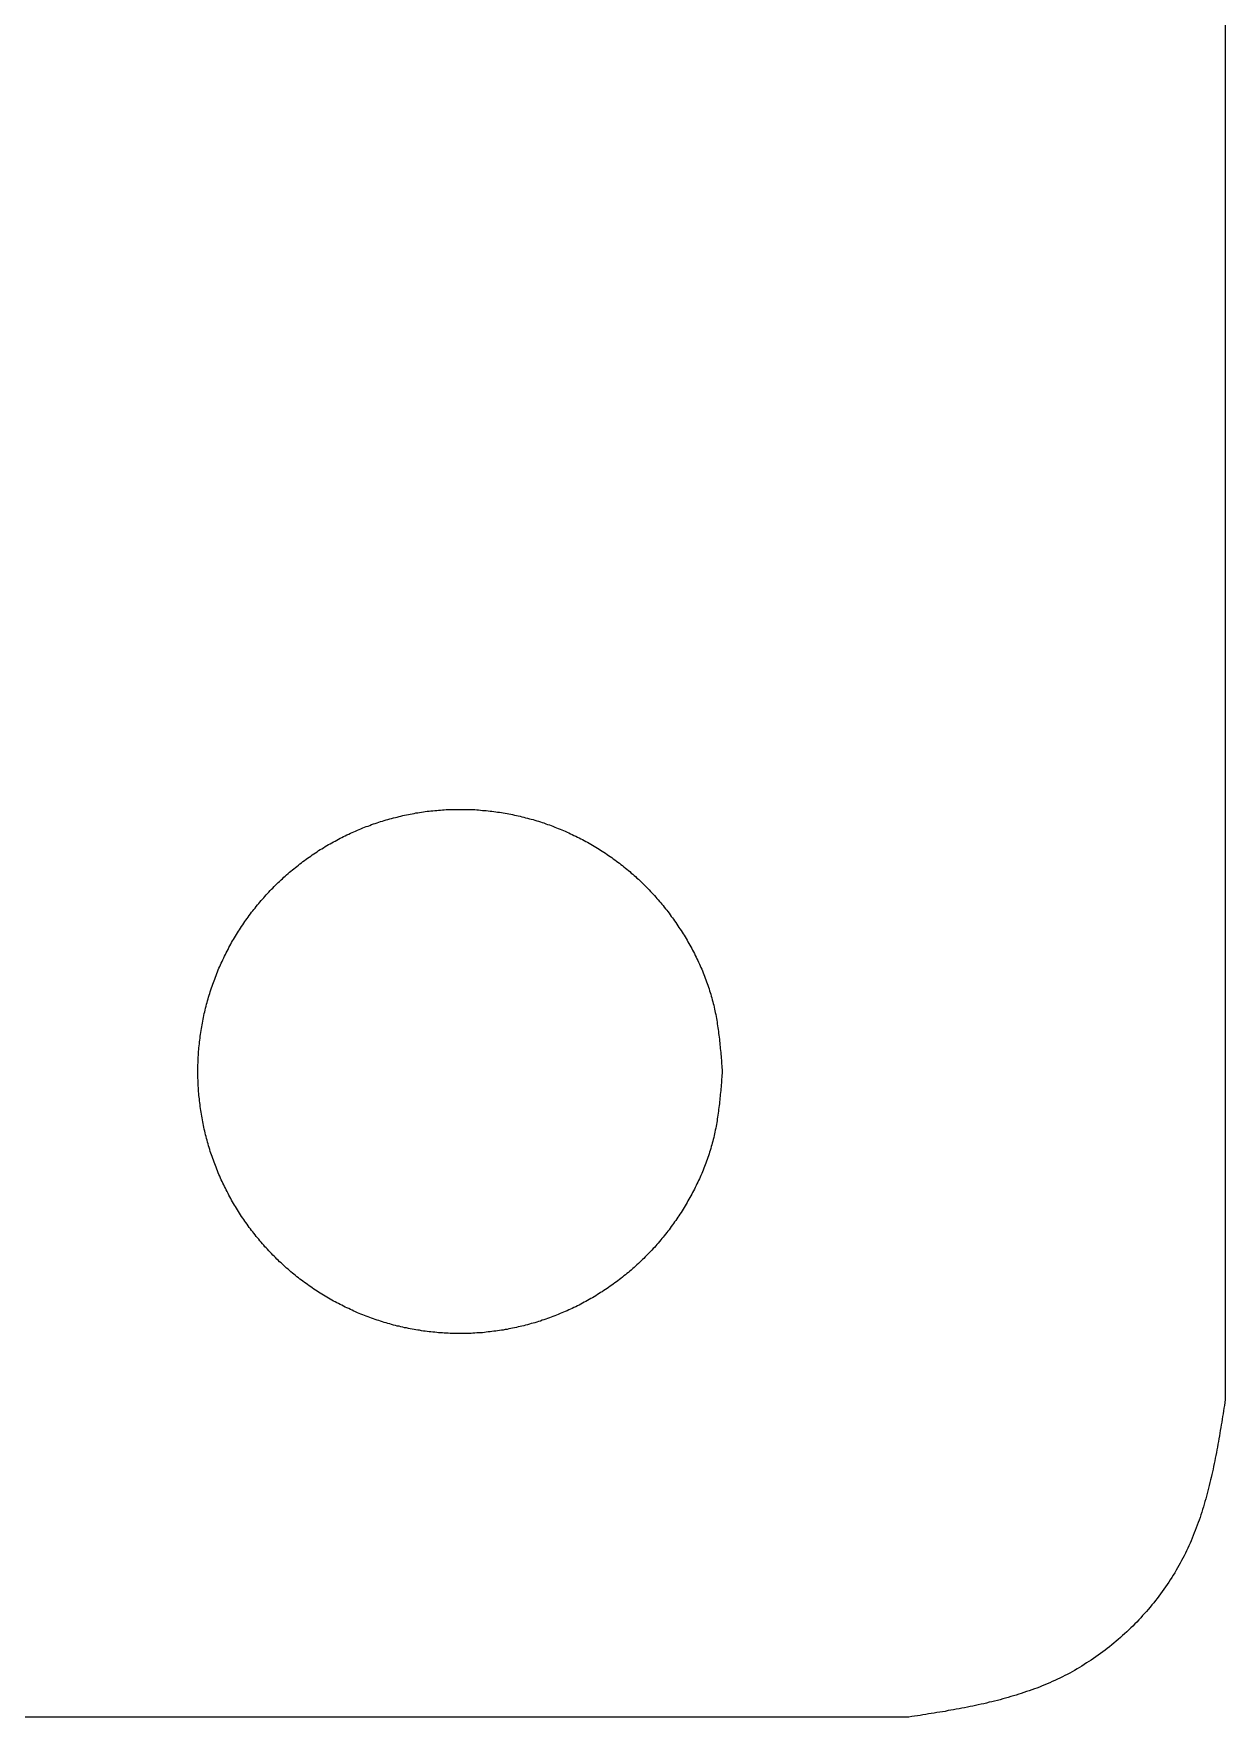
# Model space of a CAD drawing. Extents: x 63 to 788, y 423 to 1014.
# Drawn here: x 465.22 to 470.22, y 804.7 to 811.77 of the extents above; entities that cross this region are included whole.
import ezdxf

# ---------------------------------------------------------------- set-up
doc = ezdxf.new("R2010")
doc.units = 0
doc.header["$MEASUREMENT"] = 0
doc.layers.add('LAYER_1', color=7, linetype='CONTINUOUS')

msp = doc.modelspace()

# ---------------------------------------------------------------- linework, layer by layer
at = {"layer": 'LAYER_1', "color": 1}
for points in [[(470.2218, 812.399, 0), (470.2218, 811.746, 0), (470.2218, 811.094, 0), (470.2218, 810.441, 0), (470.2218, 809.788, 0), (470.2218, 809.136, 0), (470.2218, 808.483, 0), (470.2218, 807.831, 0), (470.2218, 807.178, 0), (470.2218, 806.525, 0), (470.2213, 806.033, 0), (470.2195, 806.021, 0), (470.2177, 806.009, 0), (470.2159, 805.998, 0), (470.214, 805.986, 0), (470.2122, 805.974, 0), (470.2103, 805.963, 0), (470.2084, 805.951, 0), (470.2066, 805.939, 0), (470.2047, 805.927, 0), (470.2027, 805.916, 0), (470.2008, 805.904, 0), (470.1988, 805.892, 0), (470.1968, 805.881, 0), (470.1948, 805.869, 0), (470.1928, 805.857, 0), (470.1907, 805.846, 0), (470.1886, 805.834, 0), (470.1865, 805.823, 0), (470.1843, 805.811, 0), (470.1821, 805.799, 0), (470.1798, 805.788, 0), (470.1775, 805.776, 0), (470.1752, 805.765, 0), (470.1728, 805.753, 0), (470.1703, 805.742, 0), (470.1678, 805.73, 0), (470.1653, 805.719, 0), (470.1627, 805.707, 0), (470.16, 805.696, 0), (470.1573, 805.685, 0), (470.1545, 805.673, 0), (470.1517, 805.662, 0), (470.1488, 805.651, 0), (470.1458, 805.639, 0), (470.1428, 805.628, 0), (470.1397, 805.617, 0), (470.1365, 805.606, 0), (470.1332, 805.594, 0), (470.1299, 805.583, 0), (470.1265, 805.572, 0), (470.123, 805.561, 0), (470.1194, 805.55, 0), (470.1157, 805.539, 0), (470.112, 805.528, 0), (470.1081, 805.517, 0), (470.1042, 805.506, 0), (470.1001, 805.495, 0), (470.096, 805.484, 0), (470.0918, 805.474, 0), (470.0875, 805.463, 0), (470.0831, 805.452, 0), (470.0785, 805.441, 0), (470.0739, 805.431, 0), (470.0692, 805.42, 0), (470.0643, 805.41, 0), (470.0594, 805.399, 0), (470.0543, 805.389, 0), (470.0491, 805.378, 0), (470.0438, 805.368, 0), (470.0384, 805.358, 0), (470.0328, 805.347, 0), (470.0272, 805.337, 0), (470.0214, 805.327, 0), (470.0155, 805.317, 0), (470.0095, 805.307, 0), (470.0033, 805.297, 0), (469.9971, 805.287, 0), (469.9907, 805.277, 0), (469.9843, 805.267, 0), (469.9777, 805.257, 0), (469.971, 805.247, 0), (469.9642, 805.238, 0), (469.9573, 805.228, 0), (469.9503, 805.218, 0), (469.9432, 805.209, 0), (469.936, 805.199, 0), (469.9287, 805.19, 0), (469.9213, 805.181, 0), (469.9138, 805.172, 0), (469.9062, 805.162, 0), (469.8985, 805.153, 0), (469.8908, 805.144, 0), (469.8829, 805.135, 0), (469.8749, 805.127, 0), (469.8668, 805.118, 0), (469.8587, 805.109, 0), (469.8505, 805.1, 0), (469.8421, 805.092, 0), (469.8337, 805.083, 0), (469.8253, 805.075, 0), (469.8167, 805.067, 0), (469.808, 805.059, 0), (469.7993, 805.051, 0), (469.7905, 805.043, 0), (469.7816, 805.035, 0), (469.7726, 805.027, 0), (469.7636, 805.019, 0), (469.7545, 805.011, 0), (469.7453, 805.004, 0), (469.736, 804.996, 0), (469.7267, 804.989, 0), (469.7173, 804.982, 0), (469.7079, 804.975, 0), (469.6983, 804.968, 0), (469.6888, 804.961, 0), (469.6791, 804.954, 0), (469.6694, 804.947, 0), (469.6596, 804.94, 0), (469.6498, 804.934, 0), (469.6399, 804.928, 0), (469.6299, 804.921, 0), (469.6199, 804.915, 0), (469.6099, 804.909, 0), (469.5997, 804.903, 0), (469.5896, 804.897, 0), (469.5794, 804.891, 0), (469.5691, 804.886, 0), (469.5588, 804.88, 0), (469.5484, 804.875, 0), (469.538, 804.87, 0), (469.5276, 804.865, 0), (469.5171, 804.86, 0), (469.5065, 804.855, 0), (469.496, 804.85, 0), (469.4853, 804.845, 0), (469.4747, 804.841, 0), (469.464, 804.836, 0), (469.4532, 804.832, 0), (469.4424, 804.827, 0), (469.4316, 804.823, 0), (469.4208, 804.819, 0), (469.4099, 804.815, 0), (469.3989, 804.811, 0), (469.388, 804.808, 0), (469.377, 804.804, 0), (469.3659, 804.8, 0), (469.3549, 804.797, 0), (469.3438, 804.793, 0), (469.3327, 804.79, 0), (469.3215, 804.787, 0), (469.3103, 804.783, 0), (469.2991, 804.78, 0), (469.2878, 804.777, 0), (469.2766, 804.774, 0), (469.2653, 804.771, 0), (469.2539, 804.768, 0), (469.2426, 804.765, 0), (469.2312, 804.763, 0), (469.2198, 804.76, 0), (469.2084, 804.757, 0), (469.197, 804.755, 0), (469.1855, 804.752, 0), (469.174, 804.75, 0), (469.1625, 804.747, 0), (469.151, 804.745, 0), (469.1395, 804.743, 0), (469.1279, 804.74, 0), (469.1163, 804.738, 0), (469.1048, 804.736, 0), (469.0932, 804.734, 0), (469.0815, 804.732, 0), (469.0699, 804.73, 0), (469.0583, 804.728, 0), (469.0466, 804.725, 0), (469.035, 804.723, 0), (469.0233, 804.722, 0), (469.0116, 804.72, 0), (468.9999, 804.718, 0), (468.9882, 804.716, 0), (468.9765, 804.714, 0), (468.9648, 804.712, 0), (468.9531, 804.71, 0), (468.9414, 804.708, 0), (468.9296, 804.706, 0), (468.9179, 804.705, 0), (468.9062, 804.703, 0), (468.8945, 804.701, 0), (468.8335, 804.7, 0), (468.6101, 804.7, 0), (468.3868, 804.7, 0), (468.1634, 804.7, 0), (467.94, 804.7, 0), (467.7167, 804.7, 0), (467.4933, 804.7, 0), (467.27, 804.7, 0), (467.0466, 804.7, 0), (466.8233, 804.7, 0), (466.5999, 804.7, 0), (466.3765, 804.7, 0), (466.1532, 804.7, 0), (465.9298, 804.7, 0), (465.7065, 804.7, 0), (465.4831, 804.7, 0), (465.2597, 804.7, 0), (465.0364, 804.7, 0)], [(468.1109, 807.41, 0), (468.1103, 807.402, 0), (468.1097, 807.394, 0), (468.109, 807.386, 0), (468.1084, 807.378, 0), (468.1078, 807.37, 0), (468.1072, 807.362, 0), (468.1065, 807.354, 0), (468.1058, 807.346, 0), (468.1052, 807.338, 0), (468.1045, 807.33, 0), (468.1037, 807.322, 0), (468.103, 807.314, 0), (468.1022, 807.306, 0), (468.1014, 807.298, 0), (468.1006, 807.291, 0), (468.0998, 807.283, 0), (468.0989, 807.275, 0), (468.098, 807.267, 0), (468.097, 807.259, 0), (468.096, 807.251, 0), (468.095, 807.243, 0), (468.0939, 807.235, 0), (468.0928, 807.227, 0), (468.0916, 807.219, 0), (468.0904, 807.211, 0), (468.0891, 807.203, 0), (468.0878, 807.196, 0), (468.0865, 807.188, 0), (468.085, 807.18, 0), (468.0835, 807.172, 0), (468.082, 807.164, 0), (468.0804, 807.156, 0), (468.0787, 807.149, 0), (468.077, 807.141, 0), (468.0752, 807.133, 0), (468.0733, 807.125, 0), (468.0714, 807.118, 0), (468.0693, 807.11, 0), (468.0673, 807.102, 0), (468.0651, 807.095, 0), (468.0629, 807.087, 0), (468.0606, 807.079, 0), (468.0582, 807.072, 0), (468.0558, 807.064, 0), (468.0533, 807.056, 0), (468.0507, 807.049, 0), (468.0481, 807.041, 0), (468.0454, 807.034, 0), (468.0426, 807.026, 0), (468.0398, 807.019, 0), (468.0369, 807.011, 0), (468.034, 807.004, 0), (468.0309, 806.996, 0), (468.0279, 806.989, 0), (468.0247, 806.982, 0), (468.0216, 806.974, 0), (468.0183, 806.967, 0), (468.015, 806.96, 0), (468.0117, 806.952, 0), (468.0082, 806.945, 0), (468.0048, 806.938, 0), (468.0012, 806.931, 0), (467.9977, 806.923, 0), (467.994, 806.916, 0), (467.9904, 806.909, 0), (467.9866, 806.902, 0), (467.9828, 806.895, 0), (467.979, 806.888, 0), (467.9751, 806.881, 0), (467.9712, 806.874, 0), (467.9672, 806.867, 0), (467.9632, 806.86, 0), (467.9591, 806.853, 0), (467.955, 806.846, 0), (467.9508, 806.839, 0), (467.9466, 806.832, 0), (467.9423, 806.826, 0), (467.938, 806.819, 0), (467.9337, 806.812, 0), (467.9293, 806.805, 0), (467.9248, 806.799, 0), (467.9204, 806.792, 0), (467.9158, 806.785, 0), (467.9112, 806.779, 0), (467.9066, 806.772, 0), (467.9019, 806.766, 0), (467.8972, 806.759, 0), (467.8925, 806.753, 0), (467.8877, 806.746, 0), (467.8828, 806.74, 0), (467.8779, 806.734, 0), (467.873, 806.728, 0), (467.868, 806.721, 0), (467.863, 806.715, 0), (467.8579, 806.709, 0), (467.8528, 806.703, 0), (467.8476, 806.697, 0), (467.8424, 806.69, 0), (467.8372, 806.684, 0), (467.8319, 806.678, 0), (467.8265, 806.672, 0), (467.8212, 806.667, 0), (467.8157, 806.661, 0), (467.8103, 806.655, 0), (467.8048, 806.649, 0), (467.7992, 806.643, 0), (467.7936, 806.638, 0), (467.788, 806.632, 0), (467.7823, 806.626, 0), (467.7766, 806.621, 0), (467.7708, 806.615, 0), (467.765, 806.61, 0), (467.7592, 806.604, 0), (467.7533, 806.599, 0), (467.7474, 806.593, 0), (467.7414, 806.588, 0), (467.7354, 806.583, 0), (467.7294, 806.577, 0), (467.7233, 806.572, 0), (467.7172, 806.567, 0), (467.711, 806.562, 0), (467.7048, 806.557, 0), (467.6986, 806.552, 0), (467.6923, 806.547, 0), (467.686, 806.542, 0), (467.6797, 806.537, 0), (467.6733, 806.532, 0), (467.6669, 806.527, 0), (467.6604, 806.523, 0), (467.6539, 806.518, 0), (467.6474, 806.513, 0), (467.6409, 806.509, 0), (467.6343, 806.504, 0), (467.6277, 806.5, 0), (467.621, 806.495, 0), (467.6143, 806.491, 0), (467.6076, 806.486, 0), (467.6009, 806.482, 0), (467.5941, 806.478, 0), (467.5873, 806.474, 0), (467.5804, 806.469, 0), (467.5736, 806.465, 0), (467.5667, 806.461, 0), (467.5597, 806.457, 0), (467.5528, 806.453, 0), (467.5458, 806.449, 0), (467.5388, 806.445, 0), (467.5317, 806.442, 0), (467.5247, 806.438, 0), (467.5176, 806.434, 0), (467.5104, 806.43, 0), (467.5033, 806.427, 0), (467.4961, 806.423, 0), (467.4889, 806.42, 0), (467.4817, 806.416, 0), (467.4744, 806.413, 0), (467.4672, 806.41, 0), (467.4599, 806.406, 0), (467.4525, 806.403, 0), (467.4452, 806.4, 0), (467.4378, 806.397, 0), (467.4304, 806.394, 0), (467.423, 806.391, 0), (467.4156, 806.388, 0), (467.4081, 806.385, 0), (467.4006, 806.382, 0), (467.3931, 806.379, 0), (467.3856, 806.376, 0), (467.3781, 806.374, 0), (467.3705, 806.371, 0), (467.363, 806.368, 0), (467.3554, 806.366, 0), (467.3478, 806.363, 0), (467.3401, 806.361, 0), (467.3325, 806.358, 0), (467.3248, 806.356, 0), (467.3171, 806.354, 0), (467.3094, 806.352, 0), (467.3017, 806.35, 0), (467.294, 806.347, 0), (467.2862, 806.345, 0), (467.2785, 806.343, 0), (467.2707, 806.342, 0), (467.2629, 806.34, 0), (467.2551, 806.338, 0), (467.2473, 806.336, 0), (467.2395, 806.334, 0), (467.2316, 806.333, 0), (467.2238, 806.331, 0), (467.2159, 806.33, 0), (467.208, 806.328, 0), (467.2002, 806.327, 0), (467.1923, 806.325, 0), (467.1844, 806.324, 0), (467.1764, 806.323, 0), (467.1685, 806.322, 0), (467.1606, 806.321, 0), (467.1527, 806.32, 0), (467.1447, 806.319, 0), (467.1368, 806.318, 0), (467.1288, 806.317, 0), (467.1208, 806.316, 0), (467.1129, 806.315, 0), (467.1049, 806.314, 0), (467.0969, 806.314, 0), (467.0889, 806.313, 0), (467.0809, 806.313, 0), (467.0729, 806.312, 0), (467.0649, 806.312, 0), (467.0569, 806.311, 0), (467.0489, 806.311, 0), (467.0409, 806.311, 0), (467.0329, 806.311, 0), (467.0249, 806.311, 0), (467.0169, 806.31, 0), (467.0089, 806.31, 0), (467.0009, 806.31, 0), (466.9929, 806.311, 0), (466.9849, 806.311, 0), (466.9769, 806.311, 0), (466.9689, 806.311, 0), (466.9608, 806.312, 0), (466.9528, 806.312, 0), (466.9449, 806.312, 0), (466.9369, 806.313, 0), (466.9289, 806.313, 0), (466.9209, 806.314, 0), (466.9129, 806.315, 0), (466.9049, 806.316, 0), (466.897, 806.316, 0), (466.889, 806.317, 0), (466.881, 806.318, 0), (466.8731, 806.319, 0), (466.8652, 806.32, 0), (466.8572, 806.321, 0), (466.8493, 806.322, 0), (466.8414, 806.324, 0), (466.8335, 806.325, 0), (466.8256, 806.326, 0), (466.8177, 806.328, 0), (466.8098, 806.329, 0), (466.8019, 806.33, 0), (466.7941, 806.332, 0), (466.7862, 806.334, 0), (466.7784, 806.335, 0), (466.7706, 806.337, 0), (466.7628, 806.339, 0), (466.755, 806.341, 0), (466.7472, 806.342, 0), (466.7394, 806.344, 0), (466.7317, 806.346, 0), (466.7239, 806.349, 0), (466.7162, 806.351, 0), (466.7085, 806.353, 0), (466.7008, 806.355, 0), (466.6931, 806.357, 0), (466.6855, 806.36, 0), (466.6778, 806.362, 0), (466.6702, 806.365, 0), (466.6626, 806.367, 0), (466.655, 806.37, 0), (466.6474, 806.372, 0), (466.6399, 806.375, 0), (466.6324, 806.378, 0), (466.6249, 806.38, 0), (466.6174, 806.383, 0), (466.6099, 806.386, 0), (466.6025, 806.389, 0), (466.595, 806.392, 0), (466.5876, 806.395, 0), (466.5802, 806.398, 0), (466.5729, 806.401, 0), (466.5656, 806.405, 0), (466.5582, 806.408, 0), (466.551, 806.411, 0), (466.5437, 806.415, 0), (466.5365, 806.418, 0), (466.5292, 806.421, 0), (466.5221, 806.425, 0), (466.5149, 806.429, 0), (466.5078, 806.432, 0), (466.5006, 806.436, 0), (466.4936, 806.44, 0), (466.4865, 806.443, 0), (466.4795, 806.447, 0), (466.4725, 806.451, 0), (466.4655, 806.455, 0), (466.4586, 806.459, 0), (466.4517, 806.463, 0), (466.4448, 806.467, 0), (466.4379, 806.471, 0), (466.4311, 806.476, 0), (466.4243, 806.48, 0), (466.4176, 806.484, 0), (466.4108, 806.488, 0), (466.4041, 806.493, 0), (466.3975, 806.497, 0), (466.3909, 806.502, 0), (466.3843, 806.506, 0), (466.3777, 806.511, 0), (466.3712, 806.516, 0), (466.3647, 806.52, 0), (466.3582, 806.525, 0), (466.3518, 806.53, 0), (466.3454, 806.535, 0), (466.339, 806.539, 0), (466.3327, 806.544, 0), (466.3264, 806.549, 0), (466.3202, 806.554, 0), (466.3139, 806.559, 0), (466.3078, 806.564, 0), (466.3016, 806.57, 0), (466.2955, 806.575, 0), (466.2894, 806.58, 0), (466.2834, 806.585, 0), (466.2774, 806.591, 0), (466.2715, 806.596, 0), (466.2656, 806.601, 0), (466.2597, 806.607, 0), (466.2539, 806.612, 0), (466.2481, 806.618, 0), (466.2423, 806.623, 0), (466.2366, 806.629, 0), (466.2309, 806.635, 0), (466.2253, 806.64, 0), (466.2197, 806.646, 0), (466.2142, 806.652, 0), (466.2087, 806.658, 0), (466.2032, 806.664, 0), (466.1978, 806.67, 0), (466.1925, 806.675, 0), (466.1871, 806.681, 0), (466.1818, 806.687, 0), (466.1766, 806.694, 0), (466.1714, 806.7, 0), (466.1662, 806.706, 0), (466.1611, 806.712, 0), (466.1561, 806.718, 0), (466.1511, 806.724, 0), (466.1461, 806.731, 0), (466.1412, 806.737, 0), (466.1363, 806.743, 0), (466.1314, 806.75, 0), (466.1267, 806.756, 0), (466.1219, 806.763, 0), (466.1172, 806.769, 0), (466.1126, 806.776, 0), (466.108, 806.782, 0), (466.1034, 806.789, 0), (466.0989, 806.795, 0), (466.0945, 806.802, 0), (466.0901, 806.809, 0), (466.0857, 806.815, 0), (466.0814, 806.822, 0), (466.0771, 806.829, 0), (466.0729, 806.836, 0), (466.0688, 806.843, 0), (466.0647, 806.849, 0), (466.0606, 806.856, 0), (466.0566, 806.863, 0), (466.0526, 806.87, 0), (466.0487, 806.877, 0), (466.0449, 806.884, 0), (466.0411, 806.891, 0), (466.0373, 806.898, 0), (466.0336, 806.906, 0), (466.03, 806.913, 0), (466.0264, 806.92, 0), (466.0228, 806.927, 0), (466.0193, 806.934, 0), (466.0159, 806.941, 0), (466.0125, 806.949, 0), (466.0092, 806.956, 0), (466.0059, 806.963, 0), (466.0027, 806.971, 0), (465.9995, 806.978, 0), (465.9964, 806.985, 0), (465.9933, 806.993, 0), (465.9903, 807, 0), (465.9873, 807.008, 0), (465.9844, 807.015, 0), (465.9816, 807.023, 0), (465.9788, 807.03, 0), (465.976, 807.038, 0), (465.9733, 807.045, 0), (465.9707, 807.053, 0), (465.9681, 807.06, 0), (465.9656, 807.068, 0), (465.9631, 807.075, 0), (465.9607, 807.083, 0), (465.9584, 807.091, 0), (465.9561, 807.098, 0), (465.9538, 807.106, 0), (465.9516, 807.114, 0), (465.9495, 807.122, 0), (465.9474, 807.129, 0), (465.9454, 807.137, 0), (465.9434, 807.145, 0), (465.9415, 807.153, 0), (465.9397, 807.16, 0), (465.9379, 807.168, 0), (465.9362, 807.176, 0), (465.9345, 807.184, 0), (465.9329, 807.192, 0), (465.9313, 807.199, 0), (465.9298, 807.207, 0), (465.9284, 807.215, 0), (465.927, 807.223, 0), (465.9256, 807.231, 0), (465.9243, 807.239, 0), (465.9231, 807.247, 0), (465.922, 807.255, 0), (465.9209, 807.263, 0), (465.9198, 807.271, 0), (465.9188, 807.279, 0), (465.9179, 807.287, 0), (465.917, 807.295, 0), (465.9162, 807.302, 0), (465.9155, 807.31, 0), (465.9148, 807.318, 0), (465.9141, 807.326, 0), (465.9135, 807.334, 0), (465.913, 807.342, 0), (465.9125, 807.35, 0), (465.9121, 807.358, 0), (465.9118, 807.366, 0), (465.9115, 807.374, 0), (465.9112, 807.382, 0), (465.9111, 807.39, 0), (465.911, 807.398, 0), (465.9109, 807.406, 0), (465.9109, 807.414, 0), (465.911, 807.422, 0), (465.9111, 807.43, 0), (465.9112, 807.438, 0), (465.9115, 807.446, 0), (465.9118, 807.454, 0), (465.9121, 807.462, 0), (465.9125, 807.47, 0), (465.913, 807.478, 0), (465.9135, 807.486, 0), (465.9141, 807.494, 0), (465.9148, 807.502, 0), (465.9155, 807.51, 0), (465.9162, 807.518, 0), (465.917, 807.526, 0), (465.9179, 807.534, 0), (465.9188, 807.542, 0), (465.9198, 807.55, 0), (465.9209, 807.558, 0), (465.922, 807.566, 0), (465.9231, 807.574, 0), (465.9243, 807.582, 0), (465.9256, 807.59, 0), (465.927, 807.598, 0), (465.9284, 807.606, 0), (465.9298, 807.613, 0), (465.9313, 807.621, 0), (465.9329, 807.629, 0), (465.9345, 807.637, 0), (465.9362, 807.645, 0), (465.9379, 807.653, 0), (465.9397, 807.66, 0), (465.9415, 807.668, 0), (465.9434, 807.676, 0), (465.9454, 807.684, 0), (465.9474, 807.692, 0), (465.9495, 807.699, 0), (465.9516, 807.707, 0), (465.9538, 807.715, 0), (465.9561, 807.722, 0), (465.9584, 807.73, 0), (465.9607, 807.738, 0), (465.9631, 807.745, 0), (465.9656, 807.753, 0), (465.9681, 807.761, 0), (465.9707, 807.768, 0), (465.9733, 807.776, 0), (465.976, 807.783, 0), (465.9788, 807.791, 0), (465.9816, 807.798, 0), (465.9844, 807.806, 0), (465.9873, 807.813, 0), (465.9903, 807.821, 0), (465.9933, 807.828, 0), (465.9964, 807.836, 0), (465.9995, 807.843, 0), (466.0027, 807.85, 0), (466.0059, 807.858, 0), (466.0092, 807.865, 0), (466.0125, 807.872, 0), (466.0159, 807.879, 0), (466.0193, 807.887, 0), (466.0228, 807.894, 0), (466.0264, 807.901, 0), (466.03, 807.908, 0), (466.0336, 807.915, 0), (466.0373, 807.922, 0), (466.0411, 807.93, 0), (466.0449, 807.937, 0), (466.0487, 807.944, 0), (466.0526, 807.951, 0), (466.0566, 807.958, 0), (466.0606, 807.964, 0), (466.0647, 807.971, 0), (466.0688, 807.978, 0), (466.0729, 807.985, 0), (466.0771, 807.992, 0), (466.0814, 807.999, 0), (466.0857, 808.005, 0), (466.0901, 808.012, 0), (466.0945, 808.019, 0), (466.0989, 808.025, 0), (466.1034, 808.032, 0), (466.108, 808.039, 0), (466.1126, 808.045, 0), (466.1172, 808.052, 0), (466.1219, 808.058, 0), (466.1267, 808.065, 0), (466.1314, 808.071, 0), (466.1363, 808.078, 0), (466.1412, 808.084, 0), (466.1461, 808.09, 0), (466.1511, 808.096, 0), (466.1561, 808.103, 0), (466.1611, 808.109, 0), (466.1662, 808.115, 0), (466.1714, 808.121, 0), (466.1766, 808.127, 0), (466.1818, 808.133, 0), (466.1871, 808.139, 0), (466.1925, 808.145, 0), (466.1978, 808.151, 0), (466.2032, 808.157, 0), (466.2087, 808.163, 0), (466.2142, 808.169, 0), (466.2197, 808.175, 0), (466.2253, 808.18, 0), (466.2309, 808.186, 0), (466.2366, 808.192, 0), (466.2423, 808.197, 0), (466.2481, 808.203, 0), (466.2539, 808.208, 0), (466.2597, 808.214, 0), (466.2656, 808.219, 0), (466.2715, 808.225, 0), (466.2774, 808.23, 0), (466.2834, 808.236, 0), (466.2894, 808.241, 0), (466.2955, 808.246, 0), (466.3016, 808.251, 0), (466.3078, 808.256, 0), (466.3139, 808.261, 0), (466.3202, 808.266, 0), (466.3264, 808.271, 0), (466.3327, 808.276, 0), (466.339, 808.281, 0), (466.3454, 808.286, 0), (466.3518, 808.291, 0), (466.3582, 808.296, 0), (466.3647, 808.301, 0), (466.3712, 808.305, 0), (466.3777, 808.31, 0), (466.3843, 808.314, 0), (466.3909, 808.319, 0), (466.3975, 808.323, 0), (466.4041, 808.328, 0), (466.4108, 808.332, 0), (466.4176, 808.337, 0), (466.4243, 808.341, 0), (466.4311, 808.345, 0), (466.4379, 808.349, 0), (466.4448, 808.354, 0), (466.4517, 808.358, 0), (466.4586, 808.362, 0), (466.4655, 808.366, 0), (466.4725, 808.37, 0), (466.4795, 808.374, 0), (466.4865, 808.377, 0), (466.4936, 808.381, 0), (466.5006, 808.385, 0), (466.5078, 808.389, 0), (466.5149, 808.392, 0), (466.5221, 808.396, 0), (466.5292, 808.399, 0), (466.5365, 808.403, 0), (466.5437, 808.406, 0), (466.551, 808.41, 0), (466.5582, 808.413, 0), (466.5656, 808.416, 0), (466.5729, 808.419, 0), (466.5802, 808.423, 0), (466.5876, 808.426, 0), (466.595, 808.429, 0), (466.6025, 808.432, 0), (466.6099, 808.435, 0), (466.6174, 808.438, 0), (466.6249, 808.44, 0), (466.6324, 808.443, 0), (466.6399, 808.446, 0), (466.6474, 808.449, 0), (466.655, 808.451, 0), (466.6626, 808.454, 0), (466.6702, 808.456, 0), (466.6778, 808.459, 0), (466.6855, 808.461, 0), (466.6931, 808.464, 0), (466.7008, 808.466, 0), (466.7085, 808.468, 0), (466.7162, 808.47, 0), (466.7239, 808.472, 0), (466.7317, 808.474, 0), (466.7394, 808.476, 0), (466.7472, 808.478, 0), (466.755, 808.48, 0), (466.7628, 808.482, 0), (466.7706, 808.484, 0), (466.7784, 808.486, 0), (466.7862, 808.487, 0), (466.7941, 808.489, 0), (466.8019, 808.49, 0), (466.8098, 808.492, 0), (466.8177, 808.493, 0), (466.8256, 808.495, 0), (466.8335, 808.496, 0), (466.8414, 808.497, 0), (466.8493, 808.498, 0), (466.8572, 808.5, 0), (466.8652, 808.501, 0), (466.8731, 808.502, 0), (466.881, 808.503, 0), (466.889, 808.504, 0), (466.897, 808.504, 0), (466.9049, 808.505, 0), (466.9129, 808.506, 0), (466.9209, 808.507, 0), (466.9289, 808.507, 0), (466.9369, 808.508, 0), (466.9449, 808.508, 0), (466.9528, 808.509, 0), (466.9608, 808.509, 0), (466.9689, 808.51, 0), (466.9769, 808.51, 0), (466.9849, 808.51, 0), (466.9929, 808.51, 0), (467.0009, 808.51, 0), (467.0089, 808.51, 0), (467.0169, 808.51, 0), (467.0249, 808.51, 0), (467.0329, 808.51, 0), (467.0409, 808.51, 0), (467.0489, 808.51, 0), (467.0569, 808.509, 0), (467.0649, 808.509, 0), (467.0729, 808.509, 0), (467.0809, 808.508, 0), (467.0889, 808.508, 0), (467.0969, 808.507, 0), (467.1049, 808.506, 0), (467.1129, 808.506, 0), (467.1208, 808.505, 0), (467.1288, 808.504, 0), (467.1368, 808.503, 0), (467.1447, 808.502, 0), (467.1527, 808.501, 0), (467.1606, 808.5, 0), (467.1685, 808.499, 0), (467.1764, 808.498, 0), (467.1844, 808.497, 0), (467.1923, 808.495, 0), (467.2002, 808.494, 0), (467.208, 808.493, 0), (467.2159, 808.491, 0), (467.2238, 808.49, 0), (467.2316, 808.488, 0), (467.2395, 808.486, 0), (467.2473, 808.485, 0), (467.2551, 808.483, 0), (467.2629, 808.481, 0), (467.2707, 808.479, 0), (467.2785, 808.477, 0), (467.2862, 808.475, 0), (467.294, 808.473, 0), (467.3017, 808.471, 0), (467.3094, 808.469, 0), (467.3171, 808.467, 0), (467.3248, 808.465, 0), (467.3325, 808.462, 0), (467.3401, 808.46, 0), (467.3478, 808.458, 0), (467.3554, 808.455, 0), (467.363, 808.453, 0), (467.3705, 808.45, 0), (467.3781, 808.447, 0), (467.3856, 808.445, 0), (467.3931, 808.442, 0), (467.4006, 808.439, 0), (467.4081, 808.436, 0), (467.4156, 808.433, 0), (467.423, 808.43, 0), (467.4304, 808.427, 0), (467.4378, 808.424, 0), (467.4452, 808.421, 0), (467.4525, 808.418, 0), (467.4599, 808.415, 0), (467.4672, 808.411, 0), (467.4744, 808.408, 0), (467.4817, 808.405, 0), (467.4889, 808.401, 0), (467.4961, 808.398, 0), (467.5033, 808.394, 0), (467.5104, 808.39, 0), (467.5176, 808.387, 0), (467.5247, 808.383, 0), (467.5317, 808.379, 0), (467.5388, 808.375, 0), (467.5458, 808.372, 0), (467.5528, 808.368, 0), (467.5597, 808.364, 0), (467.5667, 808.36, 0), (467.5736, 808.356, 0), (467.5804, 808.352, 0), (467.5873, 808.347, 0), (467.5941, 808.343, 0), (467.6009, 808.339, 0), (467.6076, 808.335, 0), (467.6143, 808.33, 0), (467.621, 808.326, 0), (467.6277, 808.321, 0), (467.6343, 808.317, 0), (467.6409, 808.312, 0), (467.6474, 808.308, 0), (467.6539, 808.303, 0), (467.6604, 808.298, 0), (467.6669, 808.293, 0), (467.6733, 808.289, 0), (467.6797, 808.284, 0), (467.686, 808.279, 0), (467.6923, 808.274, 0), (467.6986, 808.269, 0), (467.7048, 808.264, 0), (467.711, 808.259, 0), (467.7172, 808.254, 0), (467.7233, 808.249, 0), (467.7294, 808.243, 0), (467.7354, 808.238, 0), (467.7414, 808.233, 0), (467.7474, 808.228, 0), (467.7533, 808.222, 0), (467.7592, 808.217, 0), (467.765, 808.211, 0), (467.7708, 808.206, 0), (467.7766, 808.2, 0), (467.7823, 808.195, 0), (467.788, 808.189, 0), (467.7936, 808.183, 0), (467.7992, 808.178, 0), (467.8048, 808.172, 0), (467.8103, 808.166, 0), (467.8157, 808.16, 0), (467.8212, 808.154, 0), (467.8265, 808.148, 0), (467.8319, 808.142, 0), (467.8372, 808.136, 0), (467.8424, 808.13, 0), (467.8476, 808.124, 0), (467.8528, 808.118, 0), (467.8579, 808.112, 0), (467.863, 808.106, 0), (467.868, 808.1, 0), (467.873, 808.093, 0), (467.8779, 808.087, 0), (467.8828, 808.081, 0), (467.8877, 808.074, 0), (467.8925, 808.068, 0), (467.8972, 808.061, 0), (467.9019, 808.055, 0), (467.9066, 808.049, 0), (467.9112, 808.042, 0), (467.9158, 808.035, 0), (467.9204, 808.029, 0), (467.9248, 808.022, 0), (467.9293, 808.015, 0), (467.9337, 808.009, 0), (467.938, 808.002, 0), (467.9423, 807.995, 0), (467.9466, 807.988, 0), (467.9508, 807.982, 0), (467.955, 807.975, 0), (467.9591, 807.968, 0), (467.9632, 807.961, 0), (467.9672, 807.954, 0), (467.9712, 807.947, 0), (467.9751, 807.94, 0), (467.979, 807.933, 0), (467.9828, 807.926, 0), (467.9866, 807.919, 0), (467.9904, 807.912, 0), (467.994, 807.905, 0), (467.9977, 807.897, 0), (468.0012, 807.89, 0), (468.0048, 807.883, 0), (468.0082, 807.876, 0), (468.0117, 807.869, 0), (468.015, 807.861, 0), (468.0183, 807.854, 0), (468.0216, 807.847, 0), (468.0247, 807.839, 0), (468.0279, 807.832, 0), (468.0309, 807.824, 0), (468.034, 807.817, 0), (468.0369, 807.81, 0), (468.0398, 807.802, 0), (468.0426, 807.795, 0), (468.0454, 807.787, 0), (468.0481, 807.78, 0), (468.0507, 807.772, 0), (468.0533, 807.764, 0), (468.0558, 807.757, 0), (468.0582, 807.749, 0), (468.0606, 807.742, 0), (468.0629, 807.734, 0), (468.0651, 807.726, 0), (468.0673, 807.719, 0), (468.0693, 807.711, 0), (468.0714, 807.703, 0), (468.0733, 807.695, 0), (468.0752, 807.688, 0), (468.077, 807.68, 0), (468.0787, 807.672, 0), (468.0804, 807.664, 0), (468.082, 807.657, 0), (468.0835, 807.649, 0), (468.085, 807.641, 0), (468.0865, 807.633, 0), (468.0878, 807.625, 0), (468.0891, 807.617, 0), (468.0904, 807.61, 0), (468.0916, 807.602, 0), (468.0928, 807.594, 0), (468.0939, 807.586, 0), (468.095, 807.578, 0), (468.096, 807.57, 0), (468.097, 807.562, 0), (468.098, 807.554, 0), (468.0989, 807.546, 0), (468.0998, 807.538, 0), (468.1006, 807.53, 0), (468.1014, 807.522, 0), (468.1022, 807.514, 0), (468.103, 807.506, 0), (468.1037, 807.498, 0), (468.1045, 807.49, 0), (468.1052, 807.482, 0), (468.1058, 807.474, 0), (468.1065, 807.466, 0), (468.1072, 807.458, 0), (468.1078, 807.45, 0), (468.1084, 807.442, 0), (468.109, 807.434, 0), (468.1097, 807.426, 0), (468.1103, 807.418, 0), (468.1109, 807.41, 0)]]:
    msp.add_polyline3d(points, dxfattribs=at)

doc.saveas('drawing.dxf')
